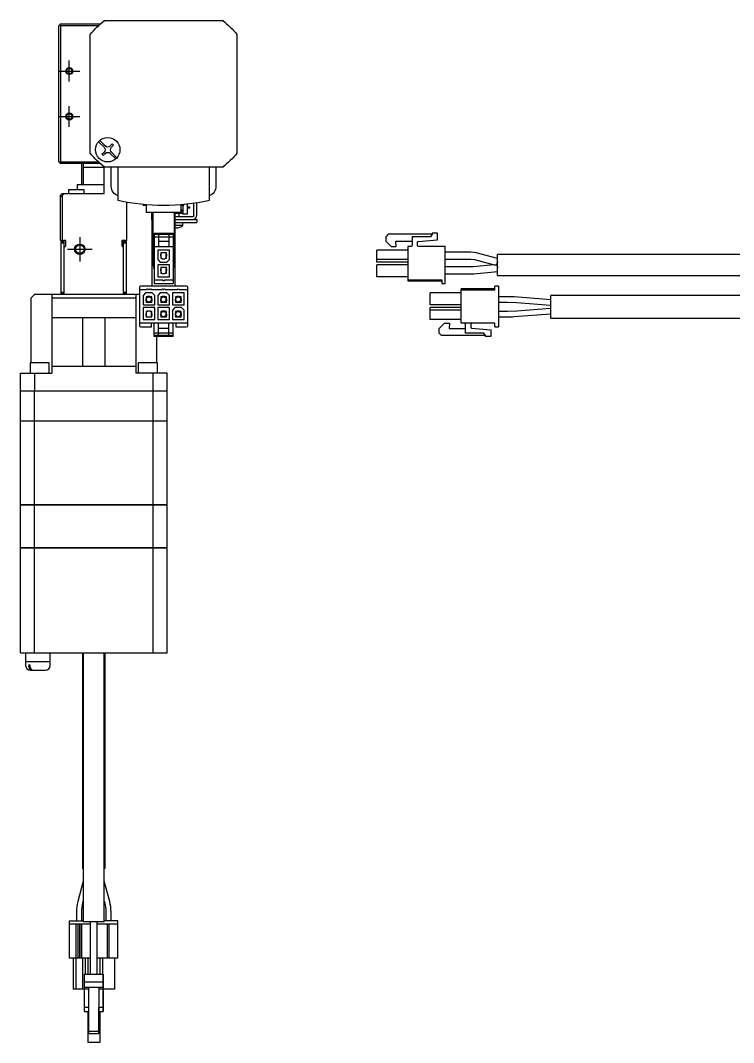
# Model space of a CAD drawing. Extents: x 0 to 887, y -8 to 456.
# Drawn here: x 444.1 to 648.3, y 74.8 to 367.4 of the extents above; entities that cross this region are included whole.
import ezdxf

# ---------------------------------------------------------------- set-up
doc = ezdxf.new("R2010")
doc.units = 0
doc.header["$LTSCALE"] = 0.5
doc.linetypes.add('CENTER', pattern=[50.8, 31.75, -6.35, 6.35, -6.35])
for name, color, linetype in [('MSM_CENTER', 1, 'CENTER'), ('MSM_CONTINUOUS', 7, 'CONTINUOUS'), ('MSM_NARROW', 5, 'CONTINUOUS')]:
    doc.layers.add(name, color=color, linetype=linetype)

msp = doc.modelspace()

# ---------------------------------------------------------------- linework, layer by layer
at = {"layer": 'MSM_CENTER'}
for p, q in [((458.14, 349.88), (458.14, 355.88)), ((455.14, 352.88), (461.14, 352.88)), ((458.14, 336.88), (458.14, 342.88)), ((455.14, 339.88), (461.14, 339.88)), ((461.14, 305.38), (461.14, 298.38)), ((457.64, 301.88), (464.64, 301.88))]:
    msp.add_line(p, q, dxfattribs=at)
at = {"layer": 'MSM_CONTINUOUS'}
for p, q in [((455.64, 366.38), (455.14, 365.88)), ((455.14, 326.88), (455.14, 365.88)), ((455.39, 366.13), (455.64, 365.88)), ((455.64, 366.38), (467.01, 366.38)), ((455.64, 365.88), (455.64, 326.88)), ((466.47, 365.88), (455.64, 365.88)), ((468.14, 367.38), (468.02, 367.25)), ((468.17, 367.38), (502.11, 367.38)), ((502.27, 367.25), (502.14, 367.38)), ((464.27, 363.51), (464.14, 363.38)), ((464.14, 329.41), (464.14, 363.35)), ((506.14, 363.38), (506.02, 363.51)), ((506.14, 363.35), (506.14, 329.41)), ((468.08, 331.09), (466.5, 332.67)), ((466.85, 333.03), (468.44, 331.44)), ((469.85, 331.44), (470.45, 332.04)), ((470.81, 331.69), (470.21, 331.09)), ((470.45, 332.04), (470.81, 331.69)), ((464.14, 329.38), (464.27, 329.25)), ((467.48, 329.07), (468.08, 329.67)), ((467.84, 328.72), (467.48, 329.07)), ((468.44, 329.32), (467.84, 328.72)), ((471.44, 327.74), (469.85, 329.32)), ((470.21, 329.67), (471.79, 328.09)), ((506.02, 329.25), (506.14, 329.38)), ((455.14, 326.88), (455.39, 326.63)), ((455.64, 326.88), (455.39, 326.63)), ((455.39, 326.63), (455.64, 326.38)), ((455.64, 326.88), (466.47, 326.88)), ((467.01, 326.38), (455.64, 326.38)), ((461.64, 326.38), (461.64, 320.38)), ((462.14, 326.38), (462.14, 320.38)), ((462.14, 325.38), (468.14, 325.38)), ((468.02, 325.51), (468.14, 325.38)), ((468.14, 317.88), (468.14, 325.38)), ((502.11, 325.38), (468.17, 325.38)), ((470.14, 319.96), (470.14, 325.38)), ((472.14, 315.81), (472.14, 325.38)), ((498.14, 325.38), (498.14, 315.81)), ((500.14, 325.38), (500.14, 319.96)), ((502.14, 325.38), (502.27, 325.51)), ((460.39, 320.38), (468.14, 320.38)), ((460.39, 320.38), (460.39, 318.88)), ((455.64, 317.38), (456.14, 317.88)), ((455.64, 304.38), (455.64, 317.38)), ((456.14, 317.27), (455.64, 316.77)), ((456.45, 317.88), (456.14, 317.27)), ((456.14, 317.88), (468.14, 317.88)), ((456.14, 317.27), (456.14, 304.38)), ((462.39, 318.88), (457.89, 318.88)), ((457.89, 318.88), (457.89, 317.88)), ((462.39, 317.88), (462.39, 318.88)), ((474.64, 304.38), (474.64, 315.31)), ((479.32, 314.67), (479.32, 314.38)), ((480.14, 314.38), (479.32, 314.38)), ((480.14, 314.59), (480.14, 312.38)), ((490.14, 312.38), (490.14, 314.59)), ((490.96, 314.38), (490.14, 314.38)), ((490.14, 313.13), (490.64, 313.13)), ((490.64, 314.38), (490.64, 311.88)), ((490.96, 314.38), (490.96, 314.67)), ((491.84, 314.76), (491.84, 311.88)), ((491.84, 314.01), (492.64, 314.01)), ((491.84, 313.76), (492.64, 313.76)), ((492.64, 313.76), (492.64, 314.01)), ((493.84, 311.58), (493.84, 315.02)), ((494.64, 311.58), (494.64, 315.14)), ((490.14, 312.38), (480.14, 312.38)), ((481.64, 312.38), (481.64, 310.78)), ((481.89, 291.28), (481.89, 312.38)), ((482.14, 297.38), (482.14, 312.38)), ((488.14, 312.38), (488.14, 297.38)), ((488.39, 312.38), (488.39, 291.28)), ((489.64, 312.08), (488.39, 312.08)), ((493.44, 311.18), (488.39, 311.18)), ((488.39, 310.38), (494.64, 310.38)), ((489.64, 312.08), (489.34, 312.38)), ((490.64, 312.13), (489.59, 312.13)), ((489.64, 311.18), (489.64, 312.08)), ((490.64, 312.68), (490.14, 312.68)), ((491.84, 311.88), (490.64, 311.88)), ((494.64, 310.38), (494.64, 309.58)), ((488.39, 309.58), (494.64, 309.58)), ((490.64, 308.68), (488.39, 308.68)), ((488.46, 308.11), (488.82, 308.11)), ((488.46, 307.99), (488.46, 308.11)), ((488.82, 308.11), (488.82, 307.99)), ((489.53, 308.11), (489.53, 308.11)), ((490.64, 308.68), (490.64, 309.58)), ((457.14, 304.38), (455.64, 304.38)), ((457.14, 302.88), (457.14, 304.38)), ((474.64, 304.38), (473.14, 304.38)), ((473.14, 304.38), (473.14, 302.88)), ((473.39, 302.63), (473.39, 304.38)), ((482.44, 306.48), (487.84, 306.48)), ((482.44, 306.48), (482.44, 292.08)), ((482.44, 306.18), (487.84, 306.18)), ((482.44, 305.48), (487.84, 305.48)), ((483.64, 306.18), (483.64, 302.68)), ((486.64, 306.18), (486.64, 302.68)), ((487.84, 306.48), (487.84, 292.08)), ((549.48, 306.18), (548.78, 305.48)), ((548.78, 305.48), (548.78, 304.18)), ((562.08, 306.18), (549.48, 306.18)), ((556.33, 305.48), (556.33, 302.98)), ((561.58, 305.48), (556.33, 305.48)), ((558.01, 304.08), (563.58, 304.57)), ((558.01, 304.08), (563.58, 304.57)), ((562.08, 306.18), (561.58, 305.48)), ((562.08, 306.48), (562.08, 306.18)), ((563.58, 306.48), (562.08, 306.48)), ((563.58, 304.57), (563.58, 306.48)), ((455.84, 289.08), (455.84, 304.08)), ((455.84, 304.08), (456.64, 304.08)), ((456.64, 303.58), (455.84, 303.58)), ((456.64, 302.38), (456.64, 304.08)), ((457.14, 302.88), (456.64, 302.38)), ((456.64, 288.88), (456.64, 302.38)), ((473.64, 302.38), (473.14, 302.88)), ((473.64, 304.08), (474.44, 304.08)), ((473.64, 288.88), (473.64, 304.08)), ((474.44, 303.58), (473.64, 303.58)), ((474.44, 304.08), (474.44, 289.08)), ((482.44, 302.68), (487.84, 302.68)), ((483.44, 301.58), (483.44, 298.93)), ((486.84, 301.58), (483.44, 301.58)), ((483.64, 304.18), (486.64, 304.18)), ((486.84, 298.93), (486.84, 301.58)), ((555.08, 301.58), (546.18, 301.58)), ((546.18, 298.18), (546.18, 301.58)), ((548.78, 304.18), (550.28, 302.68)), ((548.78, 304.18), (550.28, 302.68)), ((550.28, 302.68), (551.78, 302.68)), ((550.28, 302.68), (551.78, 302.68)), ((551.64, 304.18), (556.33, 304.18)), ((551.78, 302.68), (551.64, 304.18)), ((551.64, 304.18), (556.33, 304.18)), ((556.03, 302.68), (555.08, 302.68)), ((555.08, 302.68), (555.08, 293.08)), ((557.83, 302.98), (557.83, 303.88)), ((558.01, 304.08), (559.16, 304.18)), ((558.01, 304.08), (559.16, 304.18)), ((565.78, 302.68), (558.13, 302.68)), ((559.16, 304.18), (559.16, 304.18)), ((565.78, 292.08), (565.78, 302.68)), ((483.44, 298.93), (484.19, 298.18)), ((484.24, 300.43), (484.24, 299.93)), ((484.39, 300.43), (484.24, 300.43)), ((484.24, 299.93), (484.39, 299.93)), ((484.34, 300.93), (484.34, 300.43)), ((484.34, 300.93), (485.94, 300.93)), ((484.34, 299.93), (484.34, 299.28)), ((484.34, 299.28), (484.67, 299.28)), ((484.39, 300.93), (484.39, 299.56)), ((484.39, 299.56), (484.77, 299.18)), ((484.77, 299.18), (485.52, 299.18)), ((485.52, 299.18), (485.89, 299.56)), ((485.62, 299.28), (485.94, 299.28)), ((485.89, 299.56), (485.89, 300.93)), ((485.89, 300.43), (486.04, 300.43)), ((485.89, 299.93), (486.04, 299.93)), ((485.94, 300.43), (485.94, 300.93)), ((485.94, 299.28), (485.94, 299.93)), ((486.04, 299.93), (486.04, 300.43)), ((486.09, 298.18), (486.84, 298.93)), ((555.08, 298.93), (546.18, 298.93)), ((573.13, 301.06), (565.78, 301.06)), ((565.78, 299.06), (573.13, 299.06)), ((574.65, 300.86), (573.13, 301.06)), ((573.13, 299.06), (574.14, 298.93)), ((574.14, 298.93), (579.83, 297.44)), ((580.78, 299.26), (574.65, 300.86)), ((580.78, 294.38), (580.78, 300.38)), ((675.78, 300.38), (580.78, 300.38)), ((483.44, 297.38), (483.44, 293.98)), ((486.84, 297.38), (483.44, 297.38)), ((484.19, 298.18), (486.09, 298.18)), ((484.39, 296.23), (484.24, 296.23)), ((484.24, 296.23), (484.24, 295.73)), ((484.24, 295.73), (484.39, 295.73)), ((484.34, 296.73), (485.94, 296.73)), ((484.34, 296.73), (484.34, 296.23)), ((484.34, 295.73), (484.34, 295.08)), ((484.39, 296.73), (484.39, 295.36)), ((485.89, 295.36), (485.89, 296.73)), ((485.89, 296.23), (486.04, 296.23)), ((485.89, 295.73), (486.04, 295.73)), ((485.94, 296.23), (485.94, 296.73)), ((485.94, 295.08), (485.94, 295.73)), ((486.04, 295.73), (486.04, 296.23)), ((486.84, 293.98), (486.84, 297.38)), ((555.08, 298.18), (546.18, 298.18)), ((555.08, 298.18), (546.18, 298.18)), ((546.18, 293.98), (546.18, 297.38)), ((555.08, 297.38), (546.18, 297.38)), ((573.68, 296.86), (565.78, 296.86)), ((573.78, 296.86), (573.68, 296.86)), ((579.83, 297.44), (573.78, 296.86)), ((579.83, 297.44), (580.56, 297.39)), ((580.78, 298.23), (580.56, 297.39)), ((580.59, 297.52), (580.56, 297.39)), ((580.56, 297.39), (580.59, 297.52)), ((580.59, 297.52), (580.78, 298.23)), ((580.68, 297.53), (580.59, 297.52)), ((580.68, 297.53), (580.78, 296.53)), ((482.44, 293.08), (484.89, 293.08)), ((483.44, 293.98), (486.84, 293.98)), ((484.34, 295.08), (484.67, 295.08)), ((484.39, 295.36), (484.77, 294.98)), ((484.77, 294.98), (485.52, 294.98)), ((485.39, 293.08), (487.84, 293.08)), ((485.52, 294.98), (485.89, 295.36)), ((485.62, 295.08), (485.94, 295.08)), ((555.08, 293.98), (546.18, 293.98)), ((555.08, 293.98), (546.18, 293.98)), ((555.08, 293.08), (564.78, 293.08)), ((555.08, 293.08), (564.78, 293.08)), ((555.08, 293.08), (555.08, 292.83)), ((555.08, 292.83), (564.78, 292.83)), ((564.78, 293.08), (564.78, 292.08)), ((565.78, 294.86), (573.68, 294.86)), ((573.68, 294.86), (573.97, 294.87)), ((573.97, 294.87), (580.78, 295.53)), ((580.78, 294.38), (675.78, 294.38)), ((478.24, 290.98), (478.24, 279.98)), ((480.14, 290.28), (478.24, 290.28)), ((491.74, 291.28), (478.54, 291.28)), ((480.69, 290.28), (480.64, 290.28)), ((481.24, 290.28), (481.19, 290.28)), ((484.62, 290.28), (481.74, 290.28)), ((482.44, 292.08), (487.84, 292.08)), ((485.17, 290.28), (485.12, 290.28)), ((489.09, 290.28), (485.67, 290.28)), ((492.04, 290.28), (489.59, 290.28)), ((492.04, 279.98), (492.04, 290.98)), ((564.78, 292.08), (565.78, 292.08)), ((564.78, 292.08), (565.78, 292.08)), ((570.33, 280.68), (570.33, 290.53)), ((580.03, 290.53), (570.33, 290.53)), ((570.33, 290.28), (580.03, 290.28)), ((580.03, 290.28), (580.03, 291.28)), ((581.03, 291.28), (580.03, 291.28)), ((581.03, 291.28), (581.03, 279.68)), ((448.14, 288.88), (447.14, 287.88)), ((447.14, 287.88), (447.14, 269.38)), ((478.24, 288.88), (448.14, 288.88)), ((453.14, 288.88), (453.14, 266.38)), ((477.14, 287.88), (453.14, 287.88)), ((455.84, 289.58), (456.64, 289.58)), ((456.64, 289.08), (455.84, 289.08)), ((473.64, 289.58), (474.44, 289.58)), ((474.44, 289.08), (473.64, 289.08)), ((477.14, 288.88), (477.14, 266.38)), ((479.99, 289.38), (479.24, 288.63)), ((479.24, 288.63), (479.24, 285.98)), ((481.89, 289.38), (479.99, 289.38)), ((480.19, 287.63), (480.04, 287.63)), ((480.04, 287.63), (480.04, 287.13)), ((480.04, 287.13), (480.19, 287.13)), ((480.14, 288.28), (480.14, 287.63)), ((480.47, 288.28), (480.14, 288.28)), ((480.14, 287.13), (480.14, 286.63)), ((480.57, 288.38), (480.19, 288.01)), ((480.19, 288.01), (480.19, 286.63)), ((481.32, 288.38), (480.57, 288.38)), ((481.26, 286.63), (480.73, 286.79)), ((481.16, 288.22), (481.61, 288.09)), ((481.42, 288.28), (481.32, 288.38)), ((481.74, 288.28), (481.42, 288.28)), ((481.69, 288.01), (481.42, 288.28)), ((481.69, 286.63), (481.69, 288.01)), ((481.84, 287.63), (481.69, 287.63)), ((481.84, 287.13), (481.69, 287.13)), ((481.74, 287.63), (481.74, 288.28)), ((481.74, 286.63), (481.74, 287.13)), ((481.84, 287.13), (481.84, 287.63)), ((482.64, 288.63), (481.89, 289.38)), ((482.64, 285.98), (482.64, 288.63)), ((484.19, 289.38), (483.44, 288.63)), ((483.44, 288.63), (483.44, 285.98)), ((486.09, 289.38), (484.19, 289.38)), ((484.39, 287.63), (484.24, 287.63)), ((484.24, 287.63), (484.24, 287.13)), ((484.24, 287.13), (484.39, 287.13)), ((484.67, 288.28), (484.34, 288.28)), ((484.34, 288.28), (484.34, 287.63)), ((484.34, 287.13), (484.34, 286.63)), ((484.67, 288.28), (484.39, 288.01)), ((484.39, 288.01), (484.39, 286.63)), ((484.77, 288.38), (484.67, 288.28)), ((485.52, 288.38), (484.77, 288.38)), ((485.62, 288.28), (485.52, 288.38)), ((485.94, 288.28), (485.62, 288.28)), ((485.89, 288.01), (485.62, 288.28)), ((485.89, 286.63), (485.89, 288.01)), ((486.04, 287.63), (485.89, 287.63)), ((486.04, 287.13), (485.89, 287.13)), ((485.94, 287.63), (485.94, 288.28)), ((485.94, 286.63), (485.94, 287.13)), ((486.04, 287.13), (486.04, 287.63)), ((486.84, 288.63), (486.09, 289.38)), ((486.84, 285.98), (486.84, 288.63)), ((491.04, 289.38), (487.64, 289.38)), ((487.64, 289.38), (487.64, 285.98)), ((488.59, 287.63), (488.44, 287.63)), ((488.44, 287.63), (488.44, 287.13)), ((488.44, 287.13), (488.59, 287.13)), ((488.87, 288.28), (488.54, 288.28)), ((488.54, 288.28), (488.54, 287.63)), ((488.54, 287.13), (488.54, 286.63)), ((488.97, 288.38), (488.59, 288.01)), ((488.59, 288.01), (488.59, 286.63)), ((489.13, 288.22), (488.68, 288.09)), ((489.72, 288.38), (488.97, 288.38)), ((489.03, 286.63), (489.56, 286.79)), ((490.09, 288.01), (489.72, 288.38)), ((490.14, 288.28), (489.82, 288.28)), ((490.09, 286.63), (490.09, 288.01)), ((490.24, 287.63), (490.09, 287.63)), ((490.24, 287.13), (490.09, 287.13)), ((490.14, 287.63), (490.14, 288.28)), ((490.14, 286.63), (490.14, 287.13)), ((490.24, 287.13), (490.24, 287.63)), ((491.04, 285.98), (491.04, 289.38)), ((561.43, 285.98), (561.43, 289.38)), ((570.33, 289.38), (561.43, 289.38)), ((584.63, 288.26), (581.03, 288.26)), ((581.03, 286.76), (583.65, 286.76)), ((583.65, 286.76), (586.29, 286.65)), ((596.03, 287.38), (585.48, 288.22)), ((596.03, 282.13), (596.03, 288.63)), ((683.03, 288.63), (596.03, 288.63)), ((479.24, 285.98), (482.64, 285.98)), ((482.64, 285.18), (479.24, 285.18)), ((479.24, 285.18), (479.24, 281.78)), ((481.74, 286.63), (480.14, 286.63)), ((480.14, 284.08), (480.14, 283.43)), ((480.47, 284.08), (480.14, 284.08)), ((480.57, 284.18), (480.19, 283.81)), ((481.32, 284.18), (480.57, 284.18)), ((481.69, 283.81), (481.32, 284.18)), ((481.74, 284.08), (481.42, 284.08)), ((481.74, 283.43), (481.74, 284.08)), ((482.64, 281.78), (482.64, 285.18)), ((483.44, 285.98), (486.84, 285.98)), ((483.44, 285.18), (483.44, 281.78)), ((486.84, 285.18), (483.44, 285.18)), ((485.94, 286.63), (484.34, 286.63)), ((484.67, 284.08), (484.34, 284.08)), ((484.34, 284.08), (484.34, 283.43)), ((484.4, 286.63), (484.39, 286.71)), ((484.77, 284.18), (484.39, 283.81)), ((485.52, 284.18), (484.77, 284.18)), ((485.89, 283.81), (485.52, 284.18)), ((485.94, 284.08), (485.62, 284.08)), ((485.89, 286.63), (485.89, 286.71)), ((485.94, 283.43), (485.94, 284.08)), ((486.84, 281.78), (486.84, 285.18)), ((487.64, 285.98), (491.04, 285.98)), ((488.39, 285.18), (487.64, 284.43)), ((487.64, 284.43), (487.64, 281.78)), ((490.29, 285.18), (488.39, 285.18)), ((490.14, 286.63), (488.54, 286.63)), ((488.87, 284.08), (488.54, 284.08)), ((488.54, 284.08), (488.54, 283.43)), ((488.97, 284.18), (488.59, 283.81)), ((489.72, 284.18), (488.97, 284.18)), ((489.55, 284.03), (489, 284.18)), ((490.09, 283.81), (489.72, 284.18)), ((490.14, 284.08), (489.82, 284.08)), ((490.14, 283.43), (490.14, 284.08)), ((491.04, 284.43), (490.29, 285.18)), ((491.04, 281.78), (491.04, 284.43)), ((570.33, 285.98), (561.43, 285.98)), ((561.43, 281.78), (561.43, 285.18)), ((570.33, 285.18), (561.43, 285.18)), ((570.33, 284.43), (561.43, 284.43)), ((583.66, 284.06), (581.03, 284.06)), ((586.29, 284.15), (583.66, 284.06)), ((586.29, 286.65), (595.97, 285.88)), ((595.97, 284.88), (586.29, 284.15)), ((595.97, 284.88), (596.03, 284.85)), ((453.14, 282.38), (477.14, 282.38)), ((461.93, 282.38), (461.93, 268.38)), ((468.36, 268.38), (468.36, 282.38)), ((479.24, 281.78), (482.64, 281.78)), ((480.19, 283.43), (480.04, 283.43)), ((480.04, 283.43), (480.04, 282.93)), ((480.04, 282.93), (480.19, 282.93)), ((480.14, 282.93), (480.14, 282.43)), ((481.74, 282.43), (480.14, 282.43)), ((480.19, 283.81), (480.19, 282.43)), ((481.69, 282.43), (481.69, 283.81)), ((481.84, 283.43), (481.69, 283.43)), ((481.84, 282.93), (481.69, 282.93)), ((481.74, 282.43), (481.74, 282.93)), ((481.84, 282.93), (481.84, 283.43)), ((483.44, 281.78), (486.84, 281.78)), ((484.39, 283.43), (484.24, 283.43)), ((484.24, 283.43), (484.24, 282.93)), ((484.24, 282.93), (484.39, 282.93)), ((484.34, 282.93), (484.34, 282.43)), ((485.94, 282.43), (484.34, 282.43)), ((484.39, 283.81), (484.39, 282.43)), ((485.89, 282.43), (485.89, 283.81)), ((486.04, 283.43), (485.89, 283.43)), ((486.04, 282.93), (485.89, 282.93)), ((485.94, 282.43), (485.94, 282.93)), ((486.04, 282.93), (486.04, 283.43)), ((487.64, 281.78), (491.04, 281.78)), ((488.59, 283.43), (488.44, 283.43)), ((488.44, 283.43), (488.44, 282.93)), ((488.44, 282.93), (488.59, 282.93)), ((488.54, 282.93), (488.54, 282.43)), ((490.14, 282.43), (488.54, 282.43)), ((488.59, 283.81), (488.59, 282.43)), ((488.59, 282.74), (489.14, 282.58)), ((490.09, 282.43), (490.09, 283.81)), ((490.24, 283.43), (490.09, 283.43)), ((490.24, 282.93), (490.09, 282.93)), ((490.14, 282.43), (490.14, 282.93)), ((490.24, 282.93), (490.24, 283.43)), ((570.33, 281.78), (561.43, 281.78)), ((581.03, 282.56), (584.65, 282.56)), ((585.46, 282.59), (596.03, 283.38)), ((596.03, 282.13), (683.03, 282.13)), ((492.04, 280.68), (478.24, 280.68)), ((478.54, 279.68), (481.64, 279.68)), ((481.64, 279.68), (481.64, 280.68)), ((482.44, 276.88), (482.44, 280.68)), ((483.64, 277.18), (483.64, 280.68)), ((486.64, 279.18), (483.64, 279.18)), ((486.64, 277.18), (486.64, 280.68)), ((487.84, 276.88), (487.84, 280.68)), ((488.64, 280.68), (488.64, 279.68)), ((488.64, 279.68), (491.74, 279.68)), ((564.03, 279.18), (565.53, 280.68)), ((564.03, 277.88), (564.03, 279.18)), ((565.53, 280.68), (567.03, 280.68)), ((567.03, 280.68), (566.89, 279.18)), ((566.89, 279.18), (571.58, 279.18)), ((580.03, 280.68), (570.33, 280.68)), ((571.58, 277.88), (571.58, 280.38)), ((573.08, 280.38), (573.08, 279.48)), ((573.26, 279.28), (578.83, 278.79)), ((578.83, 278.79), (578.83, 276.88)), ((580.03, 279.68), (580.03, 280.68)), ((580.03, 279.68), (581.03, 279.68)), ((487.84, 277.88), (482.44, 277.88)), ((487.84, 277.18), (482.44, 277.18)), ((487.84, 276.88), (482.44, 276.88)), ((483.14, 276.88), (483.14, 269.38)), ((564.73, 277.18), (564.03, 277.88)), ((577.33, 277.18), (564.73, 277.18)), ((576.83, 277.88), (571.58, 277.88)), ((577.33, 277.18), (576.83, 277.88)), ((577.33, 276.88), (577.33, 277.18)), ((578.83, 276.88), (577.33, 276.88)), ((452.39, 269.38), (446.89, 269.38)), ((446.89, 269.38), (446.89, 266.38)), ((452.39, 266.38), (452.39, 269.38)), ((483.39, 269.38), (477.89, 269.38)), ((477.89, 269.38), (477.89, 266.38)), ((483.39, 266.38), (483.39, 269.38)), ((444.14, 252.68), (444.14, 266.38)), ((444.14, 266.38), (453.14, 266.38)), ((448.14, 266.38), (448.14, 261.38)), ((453.14, 268.38), (477.14, 268.38)), ((486.14, 266.38), (477.14, 266.38)), ((482.14, 261.38), (482.14, 266.38)), ((486.14, 252.68), (486.14, 266.38)), ((444.14, 261.38), (486.14, 261.38)), ((448.17, 252.68), (448.17, 261.38)), ((482.11, 252.68), (482.11, 261.38)), ((486.14, 252.68), (444.14, 252.68)), ((444.14, 228.68), (444.14, 252.63)), ((486.14, 252.63), (444.14, 252.63)), ((444.19, 252.63), (444.19, 252.68)), ((448.17, 228.68), (448.17, 252.63)), ((448.43, 252.63), (448.43, 252.68)), ((481.86, 252.63), (481.86, 252.68)), ((482.11, 228.68), (482.11, 252.63)), ((486.09, 252.63), (486.09, 252.68)), ((486.14, 228.68), (486.14, 252.63)), ((486.14, 228.68), (444.14, 228.68)), ((444.14, 216.38), (444.14, 228.63)), ((486.14, 228.63), (444.14, 228.63)), ((444.19, 228.63), (444.19, 228.68)), ((448.17, 216.38), (448.17, 228.63)), ((448.43, 228.63), (448.43, 228.68)), ((481.86, 228.63), (481.86, 228.68)), ((482.11, 216.38), (482.11, 228.63)), ((486.09, 228.63), (486.09, 228.68)), ((486.14, 216.38), (486.14, 228.63)), ((486.14, 216.38), (444.14, 216.38)), ((444.14, 186.38), (444.14, 216.33)), ((486.14, 216.33), (444.14, 216.33)), ((444.19, 216.33), (444.19, 216.38)), ((448.17, 186.38), (448.17, 216.33)), ((448.43, 216.33), (448.43, 216.38)), ((481.86, 216.33), (481.86, 216.38)), ((482.11, 186.38), (482.11, 216.33)), ((486.09, 216.33), (486.09, 216.38)), ((486.14, 186.38), (486.14, 216.33)), ((444.14, 186.38), (486.14, 186.38)), ((445.64, 186.38), (445.64, 183.88)), ((452.64, 183.88), (452.64, 186.38)), ((461.89, 186.38), (461.89, 124.63)), ((462.14, 186.38), (462.14, 109.38)), ((468.14, 109.38), (468.14, 186.38)), ((468.39, 124.63), (468.39, 186.38)), ((445.64, 183.88), (452.64, 183.88)), ((445.64, 183.83), (452.64, 183.83)), ((445.64, 183.83), (445.64, 182.68)), ((445.69, 183.88), (445.69, 183.83)), ((446.5, 182.88), (446.85, 182.88)), ((446.5, 182.88), (446.5, 182.68)), ((446.85, 182.88), (446.85, 182.68)), ((452.59, 183.83), (452.59, 183.88)), ((452.64, 182.68), (452.64, 183.83)), ((446.94, 181.38), (451.34, 181.38)), ((462.14, 124.63), (461.89, 124.63)), ((468.39, 124.63), (468.14, 124.63)), ((462.14, 121), (460.57, 115.15)), ((469.72, 115.14), (468.14, 121)), ((462.02, 114.76), (462.14, 115.21)), ((468.14, 115.21), (468.27, 114.75)), ((460.19, 112.26), (460.19, 109.63)), ((461.69, 109.63), (461.69, 112.26)), ((468.59, 112.26), (468.59, 109.63)), ((470.09, 109.63), (470.09, 112.26)), ((458.24, 109.63), (462.14, 109.63)), ((458.24, 98.93), (458.24, 109.63)), ((464.14, 108.63), (458.24, 108.63)), ((460.14, 98.93), (460.14, 108.63)), ((460.64, 98.93), (460.64, 108.63)), ((460.69, 98.93), (460.69, 108.63)), ((461.19, 98.93), (461.19, 108.63)), ((461.24, 98.93), (461.24, 108.63)), ((461.74, 98.93), (461.74, 108.63)), ((468.14, 109.38), (462.14, 109.38)), ((464.14, 109.38), (464.14, 103)), ((466.14, 103), (466.14, 109.38)), ((466.14, 102.48), (466.14, 109.38)), ((472.04, 108.63), (466.14, 108.63)), ((472.04, 109.63), (468.14, 109.63)), ((469.09, 98.93), (469.09, 108.63)), ((469.59, 98.93), (469.59, 108.63)), ((472.04, 98.93), (472.04, 109.63)), ((464.14, 103), (464.14, 101.74)), ((466.14, 101.74), (466.14, 103)), ((466.14, 102.28), (466.14, 102.48)), ((464.14, 101.74), (464.14, 94.38)), ((466.14, 94.38), (466.14, 102.28)), ((466.14, 94.38), (466.14, 101.74)), ((464.14, 98.93), (458.24, 98.93)), ((459.24, 98.93), (459.24, 90.03)), ((459.99, 98.93), (459.99, 90.03)), ((461.89, 98.93), (461.89, 90.03)), ((462.64, 98.93), (462.64, 94.38)), ((463.44, 98.93), (463.44, 94.38)), ((472.04, 98.93), (466.14, 98.93)), ((466.84, 98.93), (466.84, 94.38)), ((467.64, 98.93), (467.64, 94.38)), ((471.04, 98.93), (471.04, 90.03)), ((462.44, 94.38), (467.84, 94.38)), ((462.44, 94.38), (462.44, 92.18)), ((467.84, 94.38), (467.84, 86.73)), ((467.84, 93.38), (467.84, 94.38)), ((462.44, 92.18), (462.44, 90.68)), ((462.44, 92.18), (467.84, 92.18)), ((467.84, 83.68), (467.84, 93.38)), ((467.84, 92.18), (467.84, 90.68)), ((467.84, 86.61), (467.84, 92.18)), ((462.44, 90.03), (459.24, 90.03)), ((462.44, 90.68), (467.84, 90.68)), ((462.44, 90.68), (462.44, 90.18)), ((462.44, 90.18), (463.64, 90.18)), ((462.44, 90.18), (462.44, 84.93)), ((463.64, 90.68), (463.64, 78.08)), ((466.64, 90.68), (466.64, 90.18)), ((466.64, 90.68), (466.64, 78.08)), ((466.64, 90.18), (467.84, 90.18)), ((466.64, 90.18), (466.64, 84.93)), ((467.84, 90.68), (467.84, 90.18)), ((467.84, 90.18), (467.84, 84.93)), ((471.04, 90.03), (467.84, 90.03)), ((462.44, 84.93), (463.64, 84.93)), ((462.44, 84.93), (462.44, 84.63)), ((466.64, 80.25), (466.64, 84.93)), ((466.64, 84.93), (467.84, 84.93)), ((466.64, 84.63), (466.64, 84.93)), ((467.84, 86.73), (467.84, 86.43)), ((467.84, 86.43), (467.84, 86.61)), ((467.84, 84.93), (467.84, 84.63)), ((462.44, 84.63), (462.44, 83.68)), ((462.44, 83.68), (463.64, 83.68)), ((463.44, 83.68), (463.44, 74.78)), ((466.64, 83.68), (467.84, 83.68)), ((466.84, 83.68), (466.84, 74.78)), ((466.84, 83.68), (466.84, 74.78)), ((466.84, 83.68), (466.84, 74.78)), ((467.84, 84.63), (467.84, 83.68)), ((466.64, 80.38), (466.64, 80.25)), ((466.64, 78.88), (466.64, 80.38)), ((463.64, 78.08), (466.64, 78.08)), ((463.64, 78.08), (463.64, 77.38)), ((463.64, 77.38), (466.64, 77.38)), ((466.64, 77.38), (466.64, 78.88)), ((466.64, 78.08), (466.64, 77.38)), ((466.84, 74.78), (463.44, 74.78))]:
    msp.add_line(p, q, dxfattribs=at)
for centre, radius in [((458.14, 352.88), 0.783), ((458.14, 339.88), 0.783), ((469.14, 330.38), 3.5), ((461.14, 301.88), 1.23), ((480.94, 287.51), 0.75), ((485.14, 287.51), 0.75), ((489.34, 287.51), 0.75), ((485.14, 283.31), 0.75), ((489.34, 283.31), 0.75)]:
    msp.add_circle(centre, radius, dxfattribs=at)
at = {"layer": 'MSM_CONTINUOUS', "extrusion": (0, 0, -1)}
for centre, radius, start, end in [((-485.14, 346.38), 27, 38.9424, 51.0576), ((-485.14, 346.38), 27, 128.9424, 141.0576), ((-467.38, 330.38), 1, 135, 225), ((-469.14, 332.15), 1, 225, 315), ((-470.91, 330.38), 1, 315, 45), ((-485.14, 346.38), 27, 308.9424, 321.0576), ((-469.14, 328.61), 1, 45, 135), ((-485.14, 346.38), 27, 218.9424, 231.0576), ((-473.14, 319.96), 3, 289.4712, 0), ((-497.14, 319.96), 3, 180, 250.5288), ((-485.14, 374.39), 60, 257.4867, 282.5133), ((-493.44, 311.58), 0.4, 180, 270), ((-556.03, 302.98), 0.3, 180, 270), ((-558.03, 303.88), 0.2, 0, 85), ((-558.03, 303.88), 0.2, 0, 85), ((-558.13, 302.98), 0.3, 270, 0), ((-485.14, 300.06), 1, 41.4089, 61.0443), ((-485.14, 300.06), 1, 118.9543, 138.5897), ((-485.14, 295.86), 1, 41.4089, 61.0443), ((-485.14, 295.86), 1, 118.9543, 138.5897), ((-485.14, 293.08), 0.25, 179.9993, 359.9993), ((-480.39, 290.28), 0.25, 0, 180), ((-480.94, 290.28), 0.25, 0, 180), ((-481.49, 290.28), 0.25, 0, 180), ((-484.87, 290.28), 0.25, 0, 180), ((-485.42, 290.28), 0.25, 0, 180), ((-489.34, 290.28), 0.25, 0, 180), ((-471.35, 112.26), 9.65, 359.9899, 14.9986), ((-458.94, 112.26), 9.65, 165.0035, 180.008)]:
    msp.add_arc(centre, radius, start, end, dxfattribs=at)
at = {"layer": 'MSM_CONTINUOUS'}
for centre, radius, start, end in [((482.84, 310.78), 1.2, 180, 217.6585), ((493.44, 311.58), 1.2, 270, 0), ((488.64, 311.18), 3.19, 265.5121, 266.7703), ((488.64, 311.18), 3.19, 273.2297, 286.1067), ((488.64, 311.18), 3.2, 286.1225, 308.6822), ((558.03, 303.88), 0.2, 95, 180), ((558.03, 303.88), 0.2, 95, 180), ((485.14, 297.38), 3, 154.1588, 205.8426), ((485.14, 297.38), 3, 334.1588, 25.8426), ((478.54, 290.98), 0.3, 90, 180), ((491.74, 290.98), 0.3, 0, 90), ((584.63, 277.51), 10.75, 85.452, 90), ((595.97, 285.96), 0.0773, 270.4162, 320.9521), ((584.65, 293.31), 10.75, 270, 274.2892), ((478.54, 279.98), 0.3, 180, 270), ((491.74, 279.98), 0.3, 270, 0), ((571.28, 280.38), 0.3, 0, 90), ((573.38, 280.38), 0.3, 90, 180), ((573.28, 279.48), 0.2, 180, 265), ((446.94, 182.68), 1.3, 180, 270), ((447.9, 182.6), 1.41, 177.1822, 228.6257), ((448.24, 182.59), 1.39, 176.96, 227.1801), ((447.45, 182.13), 0.751, 231.1045, 268.2319), ((447.8, 182.13), 0.754, 228.1061, 264.1834), ((451.34, 182.68), 1.3, 270, 0), ((471.35, 112.26), 11.15, 165.0015, 180.0068), ((458.94, 112.26), 11.15, 359.9911, 15.0006)]:
    msp.add_arc(centre, radius, start, end, dxfattribs=at)
at = {"layer": 'MSM_NARROW'}
for centre, radius in [((458.14, 352.88), 1), ((458.14, 339.88), 1), ((461.14, 301.88), 1.5)]:
    msp.add_circle(centre, radius, dxfattribs=at)

doc.saveas('drawing.dxf')
